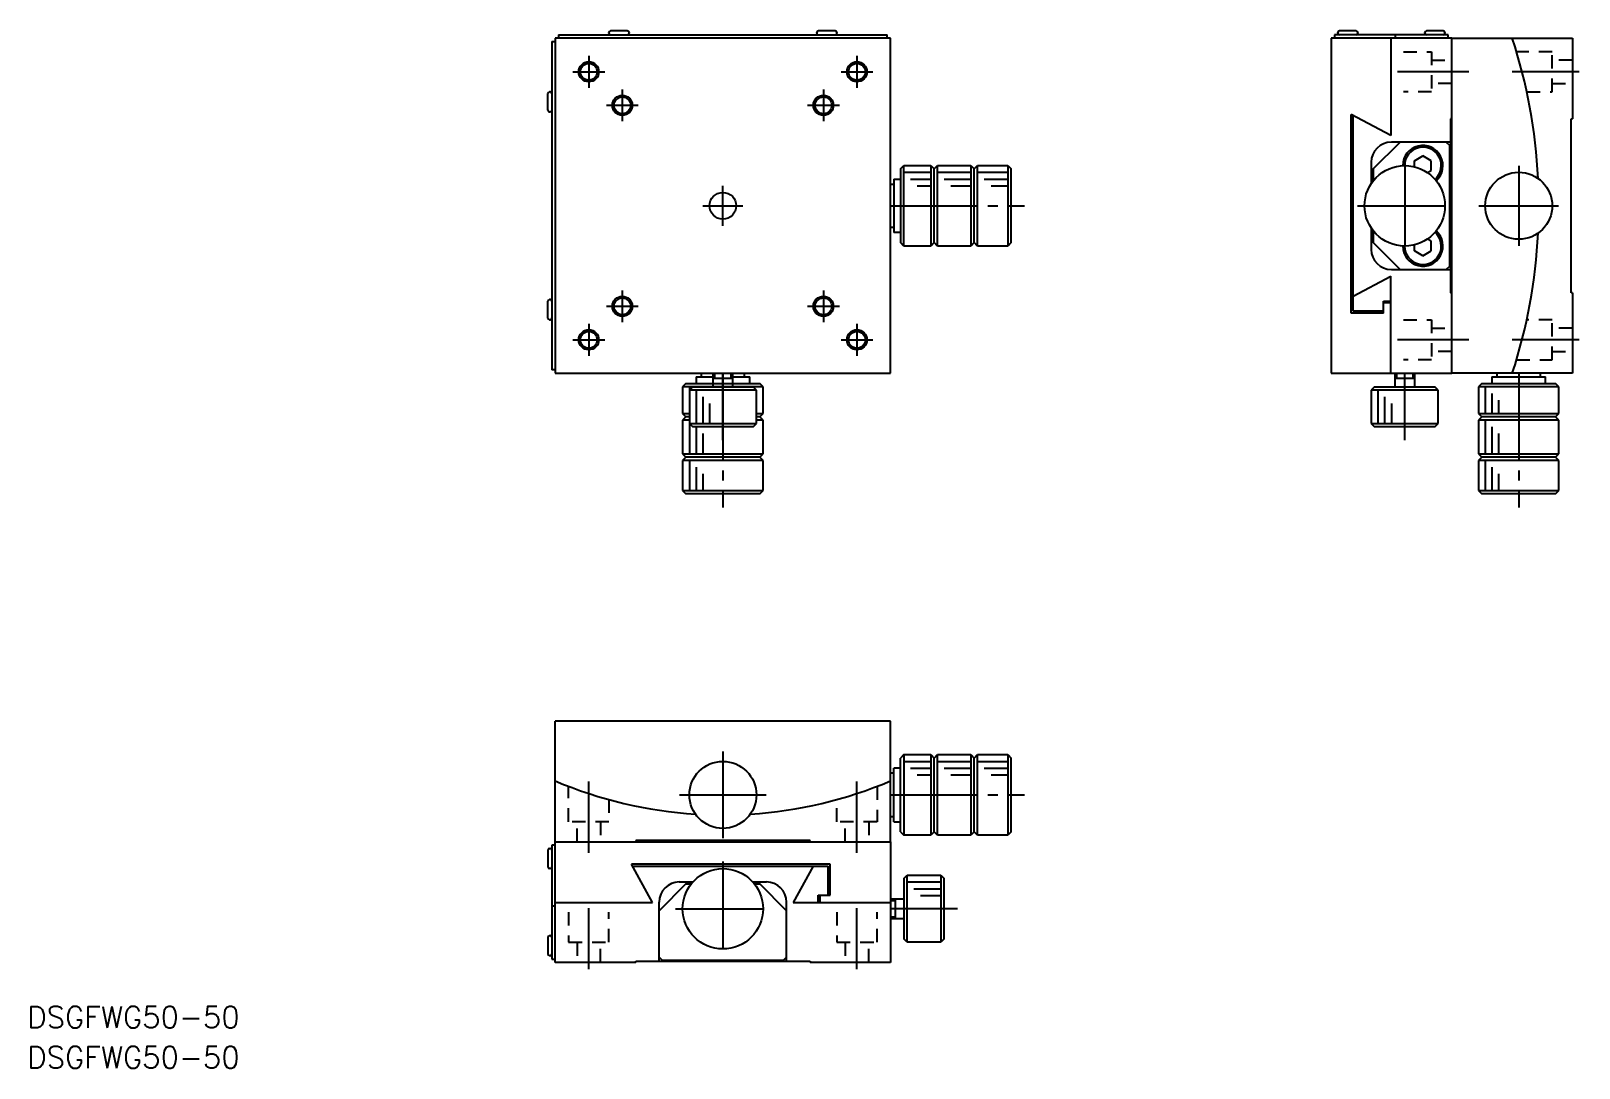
# Model space of a CAD drawing. Extents: x 390 to 621, y 295 to 450.
import ezdxf

# ---------------------------------------------------------------- set-up
doc = ezdxf.new("R2010")
doc.units = 0
doc.linetypes.add('CENTER', pattern=[17.5, 13, -1.5, 1.5, -1.5])
doc.linetypes.add('DASHED', pattern=[3.5, 2, -1.5])
doc.layers.get('0').update_dxf_attribs({"linetype": 'CONTINUOUS'})
doc.layers.add('CENTER', color=1, linetype='CENTER')
doc.styles.get("Standard").update_dxf_attribs({"font": 'txt.shx', "bigfont": '@extfont2.shx'})

msp = doc.modelspace()

# ---------------------------------------------------------------- linework, layer by layer
at = {"color": 7, "linetype": 'CONTINUOUS'}
for p, q in [((467.58, 448.03), (467.58, 399.03)), ((467.58, 448.03), (468.08, 448.03)), ((468.08, 448.53), (468.08, 398.53)), ((518.08, 448.53), (468.08, 448.53)), ((468.58, 449.03), (468.58, 448.53)), ((468.58, 449.03), (517.58, 449.03)), ((476.08, 449.28), (476.08, 449.38)), ((478.83, 449.63), (476.33, 449.63)), ((479.08, 449.38), (479.08, 449.28)), ((507.08, 449.28), (507.08, 449.38)), ((509.83, 449.63), (507.33, 449.63)), ((510.08, 449.38), (510.08, 449.28)), ((517.58, 448.53), (517.58, 449.03)), ((518.08, 398.53), (518.08, 448.53)), ((583.79, 448.53), (583.79, 398.53)), ((601.79, 448.53), (583.79, 448.53)), ((584.29, 449.03), (584.29, 448.53)), ((585.29, 449.03), (584.29, 449.03)), ((584.79, 449.28), (584.79, 449.38)), ((587.54, 449.63), (585.04, 449.63)), ((587.29, 449.03), (585.29, 449.03)), ((598.29, 449.03), (587.29, 449.03)), ((587.79, 449.38), (587.79, 449.28)), ((592.7, 448.53), (592.7, 434.02)), ((593.39, 448.53), (593.39, 449.03)), ((597.79, 449.28), (597.79, 449.38)), ((600.54, 449.63), (598.04, 449.63)), ((600.29, 449.03), (598.29, 449.03)), ((601.29, 449.03), (600.29, 449.03)), ((600.79, 449.38), (600.79, 449.28)), ((601.29, 448.53), (601.29, 449.03)), ((601.79, 398.53), (601.79, 448.53)), ((601.79, 448.53), (619.79, 448.53)), ((601.79, 436.53), (601.79, 448.53)), ((619.79, 448.53), (619.79, 436.53)), ((466.98, 437.78), (466.98, 440.28)), ((467.33, 440.53), (467.23, 440.53)), ((467.23, 437.53), (467.33, 437.53)), ((592.7, 434.02), (586.79, 437.16)), ((586.79, 407.53), (586.79, 437.16)), ((587.12, 407.82), (587.12, 436.99)), ((601.79, 436.53), (601.59, 436.53)), ((601.59, 436.53), (601.59, 410.53)), ((619.59, 436.53), (619.79, 436.53)), ((619.59, 410.53), (619.59, 436.53)), ((590.09, 429.03), (594.09, 433.03)), ((601.59, 433.03), (592.79, 433.03)), ((600.99, 433.03), (601.49, 432.53)), ((601.49, 414.53), (601.49, 432.53)), ((519.58, 429.03), (520.08, 429.53)), ((520.08, 429.53), (524.08, 429.53)), ((524.08, 429.53), (524.58, 429.03)), ((524.58, 429.03), (525.08, 429.53)), ((525.08, 429.53), (530.08, 429.53)), ((530.08, 429.53), (530.58, 429.03)), ((530.58, 429.03), (531.08, 429.53)), ((531.08, 429.53), (535.58, 429.53)), ((535.58, 429.53), (536.08, 429.03)), ((589.79, 430.03), (589.79, 426.84)), ((596.24, 430.25), (597.49, 430.97)), ((596.24, 429.35), (596.24, 430.25)), ((598.74, 430.25), (597.49, 430.97)), ((598.74, 428.8), (598.74, 430.25)), ((518.58, 427.53), (518.58, 419.53)), ((518.58, 427.53), (519.58, 427.53)), ((519.58, 429.03), (519.58, 418.03)), ((524.58, 418.03), (524.58, 429.03)), ((530.58, 418.03), (530.58, 429.03)), ((536.08, 418.03), (536.08, 429.03)), ((590.09, 429.03), (590.09, 427.25)), ((598.17, 428.48), (598.74, 428.8)), ((518.08, 426.78), (518.58, 426.78)), ((518.58, 420.28), (518.08, 420.28)), ((519.58, 419.53), (518.58, 419.53)), ((520.08, 417.53), (519.58, 418.03)), ((524.58, 418.03), (524.08, 417.53)), ((525.08, 417.53), (524.58, 418.03)), ((530.58, 418.03), (530.08, 417.53)), ((531.08, 417.53), (530.58, 418.03)), ((536.08, 418.03), (535.58, 417.53)), ((589.79, 420.21), (589.79, 417.03)), ((590.09, 419.8), (590.09, 418.03)), ((594.09, 414.03), (590.09, 418.03)), ((598.74, 418.25), (598.17, 418.57)), ((598.74, 416.8), (598.74, 418.25)), ((524.08, 417.53), (520.08, 417.53)), ((530.08, 417.53), (525.08, 417.53)), ((535.58, 417.53), (531.08, 417.53)), ((596.24, 416.8), (596.24, 417.7)), ((597.49, 416.08), (596.24, 416.8)), ((597.49, 416.08), (598.74, 416.8)), ((592.79, 414.03), (601.59, 414.03)), ((601.49, 414.53), (600.99, 414.03)), ((587.12, 410.05), (592.7, 413.02)), ((592.7, 398.53), (592.7, 413.02)), ((466.98, 406.78), (466.98, 409.28)), ((467.33, 409.53), (467.23, 409.53)), ((591.61, 409.32), (592.7, 409.32)), ((591.61, 407.53), (591.61, 409.32)), ((592.7, 409.03), (591.61, 409.03)), ((601.59, 410.53), (601.79, 410.53)), ((601.79, 398.53), (601.79, 410.53)), ((619.79, 410.53), (619.59, 410.53)), ((619.79, 410.53), (619.79, 398.53)), ((467.23, 406.53), (467.33, 406.53)), ((591.61, 407.53), (586.79, 407.53)), ((591.61, 407.82), (587.12, 407.82)), ((589.99, 407.82), (589.69, 407.53)), ((468.08, 399.03), (467.58, 399.03)), ((468.08, 398.53), (518.08, 398.53)), ((489.08, 398.03), (491.58, 398.03)), ((489.08, 398.03), (489.08, 397.03)), ((489.83, 398.53), (489.83, 398.03)), ((491.58, 397.82), (494.58, 397.82)), ((491.83, 397.82), (492.79, 397.82)), ((492.82, 397.82), (493.08, 397.82)), ((493.23, 397.82), (494.33, 397.82)), ((494.58, 398.03), (497.08, 398.03)), ((496.33, 398.03), (496.33, 398.53)), ((497.08, 397.03), (497.08, 398.03)), ((583.79, 398.53), (601.79, 398.53)), ((593.29, 397.82), (596.29, 397.82)), ((593.54, 397.82), (594.5, 397.82)), ((594.53, 397.82), (594.79, 397.82)), ((594.94, 397.82), (596.04, 397.82)), ((619.79, 398.53), (601.79, 398.53)), ((607.79, 398.03), (615.79, 398.03)), ((607.79, 398.03), (607.79, 397.03)), ((608.54, 398.53), (608.54, 398.03)), ((615.04, 398.03), (615.04, 398.53)), ((615.79, 397.03), (615.79, 398.03)), ((487.58, 397.03), (487.08, 396.53)), ((487.08, 396.53), (487.08, 392.53)), ((487.58, 397.03), (498.58, 397.03)), ((488.58, 396.53), (488.08, 396.03)), ((488.08, 396.03), (488.08, 391.03)), ((488.58, 396.53), (497.58, 396.53)), ((498.08, 396.03), (497.58, 396.53)), ((498.08, 391.03), (498.08, 396.03)), ((499.08, 396.53), (498.58, 397.03)), ((499.08, 392.53), (499.08, 396.53)), ((590.29, 396.53), (589.79, 396.03)), ((589.79, 396.03), (589.79, 391.03)), ((590.29, 396.53), (599.29, 396.53)), ((599.79, 396.03), (599.29, 396.53)), ((599.79, 391.03), (599.79, 396.03)), ((606.29, 397.03), (605.79, 396.53)), ((605.79, 396.53), (605.79, 392.53)), ((606.29, 397.03), (617.29, 397.03)), ((617.79, 396.53), (617.29, 397.03)), ((617.79, 392.53), (617.79, 396.53)), ((487.08, 392.53), (487.58, 392.03)), ((487.58, 392.03), (487.08, 391.53)), ((487.08, 391.53), (487.08, 386.53)), ((488.08, 392.03), (487.58, 392.03)), ((488.08, 391.03), (488.58, 390.53)), ((497.58, 390.53), (488.58, 390.53)), ((497.58, 390.53), (498.08, 391.03)), ((498.58, 392.03), (498.08, 392.03)), ((498.58, 392.03), (499.08, 392.53)), ((499.08, 391.53), (498.58, 392.03)), ((499.08, 386.53), (499.08, 391.53)), ((589.79, 391.03), (590.29, 390.53)), ((599.29, 390.53), (590.29, 390.53)), ((599.29, 390.53), (599.79, 391.03)), ((605.79, 392.53), (606.29, 392.03)), ((606.29, 392.03), (605.79, 391.53)), ((605.79, 391.53), (605.79, 386.53)), ((617.29, 392.03), (606.29, 392.03)), ((617.29, 392.03), (617.79, 392.53)), ((617.79, 391.53), (617.29, 392.03)), ((617.79, 386.53), (617.79, 391.53)), ((487.08, 386.53), (487.58, 386.03)), ((487.58, 386.03), (487.08, 385.53)), ((498.58, 386.03), (487.58, 386.03)), ((498.58, 386.03), (499.08, 386.53)), ((499.08, 385.53), (498.58, 386.03)), ((605.79, 386.53), (606.29, 386.03)), ((606.29, 386.03), (605.79, 385.53)), ((617.29, 386.03), (606.29, 386.03)), ((617.29, 386.03), (617.79, 386.53)), ((617.79, 385.53), (617.29, 386.03)), ((487.08, 385.53), (487.08, 381.03)), ((499.08, 381.03), (499.08, 385.53)), ((605.79, 385.53), (605.79, 381.03)), ((617.79, 381.03), (617.79, 385.53)), ((487.08, 381.03), (487.58, 380.53)), ((498.58, 380.53), (499.08, 381.03)), ((605.79, 381.03), (606.29, 380.53)), ((617.29, 380.53), (617.79, 381.03)), ((498.58, 380.53), (487.58, 380.53)), ((617.29, 380.53), (606.29, 380.53)), ((468.08, 328.62), (468.08, 346.62)), ((518.08, 346.62), (468.08, 346.62)), ((518.08, 328.62), (518.08, 346.62)), ((518.58, 331.62), (518.58, 339.62)), ((519.58, 339.62), (518.58, 339.62)), ((520.08, 341.62), (519.58, 341.12)), ((519.58, 330.12), (519.58, 341.12)), ((520.08, 341.62), (524.08, 341.62)), ((524.08, 341.62), (524.58, 341.12)), ((524.58, 341.12), (525.08, 341.62)), ((524.58, 330.12), (524.58, 341.12)), ((525.08, 341.62), (530.08, 341.62)), ((530.08, 341.62), (530.58, 341.12)), ((530.58, 341.12), (531.08, 341.62)), ((530.58, 330.12), (530.58, 341.12)), ((531.08, 341.62), (535.58, 341.62)), ((535.58, 341.62), (536.08, 341.12)), ((536.08, 330.12), (536.08, 341.12)), ((518.58, 338.87), (518.08, 338.87)), ((518.08, 332.37), (518.58, 332.37)), ((518.58, 331.62), (519.58, 331.62)), ((467.58, 328.12), (467.58, 318.06)), ((468.08, 328.12), (467.58, 328.12)), ((468.08, 328.62), (518.08, 328.62)), ((468.08, 310.62), (468.08, 328.62)), ((468.08, 328.62), (480.08, 328.62)), ((480.08, 328.82), (480.08, 328.62)), ((506.08, 328.82), (480.08, 328.82)), ((506.08, 328.62), (506.08, 328.82)), ((506.08, 328.62), (518.08, 328.62)), ((518.08, 328.62), (518.08, 310.62)), ((519.58, 330.12), (520.08, 329.62)), ((524.08, 329.62), (520.08, 329.62)), ((524.58, 330.12), (524.08, 329.62)), ((525.08, 329.62), (524.58, 330.12)), ((530.08, 329.62), (525.08, 329.62)), ((530.58, 330.12), (530.08, 329.62)), ((531.08, 329.62), (530.58, 330.12)), ((535.58, 329.62), (531.08, 329.62)), ((536.08, 330.12), (535.58, 329.62)), ((466.98, 327.37), (466.98, 324.87)), ((467.23, 327.62), (467.33, 327.62)), ((467.33, 324.62), (467.23, 324.62)), ((509.08, 325.28), (479.46, 325.28)), ((482.59, 319.58), (479.46, 325.28)), ((479.63, 324.96), (508.78, 324.96)), ((506.54, 324.96), (503.59, 319.58)), ((508.78, 320.63), (508.78, 324.96)), ((509.08, 320.63), (509.08, 325.28)), ((520.08, 323.12), (520.58, 323.62)), ((520.58, 323.62), (525.58, 323.62)), ((525.58, 323.62), (526.08, 323.12)), ((487.58, 322.32), (483.58, 318.32)), ((486.58, 322.62), (488.61, 322.62)), ((487.58, 322.32), (488.36, 322.32)), ((497.56, 322.62), (499.58, 322.62)), ((497.81, 322.32), (498.58, 322.32)), ((502.58, 318.32), (498.58, 322.32)), ((508.78, 322.52), (509.08, 322.82)), ((520.08, 323.12), (520.08, 314.12)), ((526.08, 314.12), (526.08, 323.12)), ((467.58, 319.06), (468.08, 319.06)), ((468.08, 319.58), (482.59, 319.58)), ((483.58, 310.82), (483.58, 319.62)), ((502.58, 310.82), (502.58, 319.62)), ((503.59, 319.58), (518.08, 319.58)), ((507.28, 319.58), (507.28, 320.63)), ((507.28, 320.63), (509.08, 320.63)), ((507.58, 319.58), (507.58, 320.63)), ((518.78, 320.12), (518.78, 317.12)), ((518.78, 319.87), (518.78, 317.37)), ((467.58, 318.06), (467.58, 311.12)), ((466.98, 314.37), (466.98, 311.87)), ((467.23, 314.62), (467.33, 314.62)), ((520.58, 313.62), (520.08, 314.12)), ((526.08, 314.12), (525.58, 313.62)), ((525.58, 313.62), (520.58, 313.62)), ((467.33, 311.62), (467.23, 311.62)), ((467.58, 311.12), (468.08, 311.12)), ((480.08, 310.62), (468.08, 310.62)), ((480.08, 310.82), (506.08, 310.82)), ((480.08, 310.62), (480.08, 310.82)), ((483.58, 311.42), (484.08, 310.92)), ((502.08, 310.92), (484.08, 310.92)), ((502.08, 310.92), (502.58, 311.42)), ((506.08, 310.82), (506.08, 310.62)), ((518.08, 310.62), (506.08, 310.62))]:
    msp.add_line(p, q, dxfattribs=at)
at = {"color": 3, "linetype": 'DASHED'}
for p, q in [((594.58, 446.53), (598.79, 446.53)), ((598.79, 446.53), (598.79, 440.53)), ((616.79, 446.53), (611.45, 446.53)), ((616.79, 440.53), (616.79, 446.53)), ((598.79, 445.28), (601.79, 445.28)), ((619.79, 445.28), (616.79, 445.28)), ((601.79, 441.78), (598.79, 441.78)), ((616.79, 441.78), (619.79, 441.78)), ((598.79, 440.53), (594.58, 440.53)), ((612.98, 440.53), (616.79, 440.53)), ((594.58, 406.53), (598.79, 406.53)), ((598.79, 406.53), (598.79, 400.53)), ((616.79, 406.53), (612.98, 406.53)), ((616.79, 400.53), (616.79, 406.53)), ((598.79, 405.28), (601.79, 405.28)), ((619.79, 405.28), (616.79, 405.28)), ((598.79, 400.53), (594.58, 400.53)), ((601.79, 401.78), (598.79, 401.78)), ((611.45, 400.53), (616.79, 400.53)), ((616.79, 401.78), (619.79, 401.78)), ((470.08, 331.62), (470.08, 336.9)), ((476.08, 334.92), (476.08, 331.62)), ((510.08, 331.62), (510.08, 334.92)), ((516.08, 336.9), (516.08, 331.62)), ((476.08, 331.62), (470.08, 331.62)), ((471.33, 328.62), (471.33, 331.62)), ((474.83, 331.62), (474.83, 328.62)), ((516.08, 331.62), (510.08, 331.62)), ((511.33, 328.62), (511.33, 331.62)), ((514.83, 331.62), (514.83, 328.62)), ((470.08, 318.13), (470.08, 313.62)), ((476.08, 313.62), (476.08, 318.13)), ((510.08, 318.13), (510.08, 313.62)), ((516.08, 313.62), (516.08, 318.13)), ((470.08, 313.62), (476.08, 313.62)), ((471.33, 313.62), (471.33, 310.62)), ((474.83, 310.62), (474.83, 313.62)), ((510.08, 313.62), (516.08, 313.62)), ((511.33, 313.62), (511.33, 310.62)), ((514.83, 310.62), (514.83, 313.62))]:
    msp.add_line(p, q, dxfattribs=at)
at = {"color": 3, "linetype": 'CONTINUOUS'}
for p, q in [((520.08, 417.53), (520.08, 429.53)), ((524.08, 429.53), (524.08, 417.53)), ((525.08, 417.53), (525.08, 429.53)), ((530.08, 429.53), (530.08, 417.53)), ((531.08, 417.53), (531.08, 429.53)), ((535.58, 429.53), (535.58, 417.53)), ((520.08, 428.53), (524.08, 428.53)), ((521.08, 427.53), (524.08, 427.53)), ((525.08, 428.53), (530.08, 428.53)), ((526.08, 427.53), (530.08, 427.53)), ((531.08, 428.53), (535.58, 428.53)), ((532.08, 427.53), (535.58, 427.53)), ((522.08, 426.53), (524.08, 426.53)), ((527.08, 426.53), (530.08, 426.53)), ((533.08, 426.53), (535.58, 426.53)), ((491.58, 398.53), (491.58, 396.53)), ((491.83, 398.53), (491.83, 397.82)), ((494.33, 397.82), (494.33, 398.53)), ((494.58, 396.53), (494.58, 398.53)), ((593.29, 398.53), (593.29, 396.53)), ((593.54, 398.53), (593.54, 397.82)), ((596.04, 397.82), (596.04, 398.53)), ((596.29, 396.53), (596.29, 398.53)), ((499.08, 396.53), (487.08, 396.53)), ((488.08, 396.53), (488.08, 392.53)), ((498.08, 396.03), (488.08, 396.03)), ((489.08, 396.03), (489.08, 391.03)), ((489.08, 395.53), (489.08, 392.53)), ((490.08, 395.03), (490.08, 391.03)), ((599.79, 396.03), (589.79, 396.03)), ((590.79, 396.03), (590.79, 391.03)), ((591.79, 395.03), (591.79, 391.03)), ((617.79, 396.53), (605.79, 396.53)), ((606.79, 396.53), (606.79, 392.53)), ((607.79, 395.53), (607.79, 392.53)), ((490.08, 394.53), (490.08, 392.53)), ((491.08, 394.03), (491.08, 391.03)), ((592.79, 394.03), (592.79, 391.03)), ((608.79, 394.53), (608.79, 392.53)), ((487.08, 392.53), (488.08, 392.53)), ((488.08, 391.53), (487.08, 391.53)), ((488.08, 391.53), (488.08, 386.53)), ((488.08, 391.03), (498.08, 391.03)), ((489.08, 390.53), (489.08, 386.53)), ((498.08, 392.53), (499.08, 392.53)), ((499.08, 391.53), (498.08, 391.53)), ((589.79, 391.03), (599.79, 391.03)), ((605.79, 392.53), (617.79, 392.53)), ((617.79, 391.53), (605.79, 391.53)), ((606.79, 391.53), (606.79, 386.53)), ((607.79, 390.53), (607.79, 386.53)), ((490.08, 389.53), (490.08, 386.53)), ((608.79, 389.53), (608.79, 386.53)), ((487.08, 386.53), (499.08, 386.53)), ((605.79, 386.53), (617.79, 386.53)), ((499.08, 385.53), (487.08, 385.53)), ((488.08, 385.53), (488.08, 381.03)), ((489.08, 384.53), (489.08, 381.03)), ((490.08, 383.53), (490.08, 381.03)), ((617.79, 385.53), (605.79, 385.53)), ((606.79, 385.53), (606.79, 381.03)), ((607.79, 384.53), (607.79, 381.03)), ((608.79, 383.53), (608.79, 381.03)), ((487.08, 381.03), (499.08, 381.03)), ((605.79, 381.03), (617.79, 381.03)), ((520.08, 341.62), (520.08, 329.62)), ((520.08, 340.62), (524.08, 340.62)), ((521.08, 339.62), (524.08, 339.62)), ((524.08, 341.62), (524.08, 329.62)), ((525.08, 329.62), (525.08, 341.62)), ((525.08, 340.62), (530.08, 340.62)), ((526.08, 339.62), (530.08, 339.62)), ((530.08, 341.62), (530.08, 329.62)), ((531.08, 329.62), (531.08, 341.62)), ((531.08, 340.62), (535.58, 340.62)), ((532.08, 339.62), (535.58, 339.62)), ((535.58, 341.62), (535.58, 329.62)), ((522.08, 338.62), (524.08, 338.62)), ((527.08, 338.62), (530.08, 338.62)), ((533.08, 338.62), (535.58, 338.62)), ((520.58, 313.62), (520.58, 323.62)), ((525.58, 323.62), (525.58, 313.62)), ((520.58, 322.62), (525.58, 322.62)), ((521.58, 321.62), (525.58, 321.62)), ((518.08, 320.12), (520.08, 320.12)), ((518.08, 319.87), (518.78, 319.87)), ((522.58, 320.62), (525.58, 320.62)), ((518.78, 317.37), (518.08, 317.37)), ((520.08, 317.12), (518.08, 317.12))]:
    msp.add_line(p, q, dxfattribs=at)
for centre, radius in [((473.08, 443.53), 1.5), ((473.08, 443.53), 1.25), ((513.08, 443.53), 1.5), ((513.08, 443.53), 1.25), ((478.08, 438.53), 1.5), ((478.08, 438.53), 1.25), ((508.08, 438.53), 1.5), ((508.08, 438.53), 1.25), ((478.08, 408.53), 1.5), ((478.08, 408.53), 1.25), ((508.08, 408.53), 1.5), ((508.08, 408.53), 1.25), ((473.08, 403.53), 1.5), ((473.08, 403.53), 1.25), ((513.08, 403.53), 1.5), ((513.08, 403.53), 1.25)]:
    msp.add_circle(centre, radius, dxfattribs=at)
at = {"color": 7, "linetype": 'CONTINUOUS'}
for centre, radius in [((594.79, 423.53), 6), ((611.79, 423.53), 5), ((493.08, 423.53), 2), ((493.08, 335.62), 5), ((493.08, 318.62), 6)]:
    msp.add_circle(centre, radius, dxfattribs=at)
for centre, radius, start, end in [((476.33, 449.38), 0.25, 90, 180), ((476.33, 449.28), 0.25, 180, 270), ((478.83, 449.38), 0.25, 0, 90), ((478.83, 449.28), 0.25, 270, 0), ((507.33, 449.38), 0.25, 90, 180), ((507.33, 449.28), 0.25, 180, 270), ((509.83, 449.38), 0.25, 0, 90), ((509.83, 449.28), 0.25, 270, 0), ((585.04, 449.38), 0.25, 90, 180), ((585.04, 449.28), 0.25, 180, 270), ((587.54, 449.38), 0.25, 0, 90), ((587.54, 449.28), 0.25, 270, 0), ((598.04, 449.38), 0.25, 90, 180), ((598.04, 449.28), 0.25, 180, 270), ((600.54, 449.38), 0.25, 0, 90), ((600.54, 449.28), 0.25, 270, 0), ((533.79, 423.53), 81, 2.8836, 17.9774), ((467.23, 440.28), 0.25, 90, 180), ((467.33, 440.28), 0.25, 0, 90), ((467.23, 437.78), 0.25, 180, 270), ((467.33, 437.78), 0.25, 270, 0), ((592.79, 430.03), 3, 90, 180), ((597.49, 429.53), 3, 311.4012, 180.1433), ((597.49, 429.53), 2.75, 311.5402, 180.0043), ((597.49, 417.53), 3, 179.8567, 48.5988), ((597.49, 417.53), 2.75, 179.9957, 48.4598), ((533.79, 423.53), 81, 342.0226, 357.1164), ((592.79, 417.03), 3, 180, 270), ((467.23, 409.28), 0.25, 90, 180), ((467.33, 409.28), 0.25, 0, 90), ((467.23, 406.78), 0.25, 180, 270), ((467.33, 406.78), 0.25, 270, 0), ((493.08, 396.62), 64, 247.0066, 266.3314), ((493.08, 396.62), 64, 273.6686, 292.9934), ((467.23, 327.37), 0.25, 90, 180), ((467.33, 327.37), 0.25, 0, 90), ((467.23, 324.87), 0.25, 180, 270), ((467.33, 324.87), 0.25, 270, 0), ((486.58, 319.62), 3, 90, 180), ((499.58, 319.62), 3, 0, 90), ((467.23, 314.37), 0.25, 90, 180), ((467.33, 314.37), 0.25, 0, 90), ((467.23, 311.87), 0.25, 180, 270), ((467.33, 311.87), 0.25, 270, 0)]:
    msp.add_arc(centre, radius, start, end, dxfattribs=at)
at = {"layer": 'CENTER', "color": 1, "linetype": 'CENTER'}
for p, q in [((473.08, 445.9), (473.08, 441.15)), ((513.08, 445.9), (513.08, 441.15)), ((470.71, 443.53), (475.46, 443.53)), ((510.71, 443.53), (515.46, 443.53)), ((604.36, 443.53), (593.73, 443.53)), ((620.79, 443.53), (610.79, 443.53)), ((478.08, 440.9), (478.08, 436.15)), ((508.08, 440.9), (508.08, 436.15)), ((475.71, 438.53), (480.46, 438.53)), ((505.71, 438.53), (510.46, 438.53)), ((594.79, 430.58), (594.79, 416.48)), ((611.79, 429.48), (611.79, 417.58)), ((493.08, 420.53), (493.08, 426.53)), ((490.08, 423.53), (496.08, 423.53)), ((518.08, 423.53), (538.08, 423.53)), ((587.74, 423.53), (601.84, 423.53)), ((605.84, 423.53), (617.74, 423.53)), ((478.08, 410.9), (478.08, 406.15)), ((508.08, 410.9), (508.08, 406.15)), ((475.71, 408.53), (480.46, 408.53)), ((505.71, 408.53), (510.46, 408.53)), ((473.08, 405.9), (473.08, 401.15)), ((513.08, 405.9), (513.08, 401.15)), ((470.71, 403.53), (475.46, 403.53)), ((510.71, 403.53), (515.46, 403.53)), ((604.36, 403.53), (593.73, 403.53)), ((620.79, 403.53), (610.79, 403.53)), ((493.08, 388.53), (493.08, 398.53)), ((493.08, 398.53), (493.08, 378.53)), ((594.79, 388.53), (594.79, 398.53)), ((611.79, 398.53), (611.79, 378.53)), ((493.08, 342.07), (493.08, 329.17)), ((473.08, 326.99), (473.08, 337.62)), ((513.08, 326.99), (513.08, 337.62)), ((486.63, 335.62), (499.53, 335.62)), ((518.08, 335.62), (538.08, 335.62)), ((493.08, 325.67), (493.08, 311.57)), ((473.08, 309.62), (473.08, 318.73)), ((513.08, 309.62), (513.08, 318.73)), ((486.03, 318.62), (500.13, 318.62)), ((528.08, 318.62), (518.08, 318.62))]:
    msp.add_line(p, q, dxfattribs=at)

# ---------------------------------------------------------------- texts
at = {"color": 7, "linetype": 'CONTINUOUS'}
for p in [(389.33, 300.85), (389.33, 294.85)]:
    msp.add_text('DSGFWG50-50', height=3.2, dxfattribs=at).set_placement(p)

doc.saveas('drawing.dxf')
